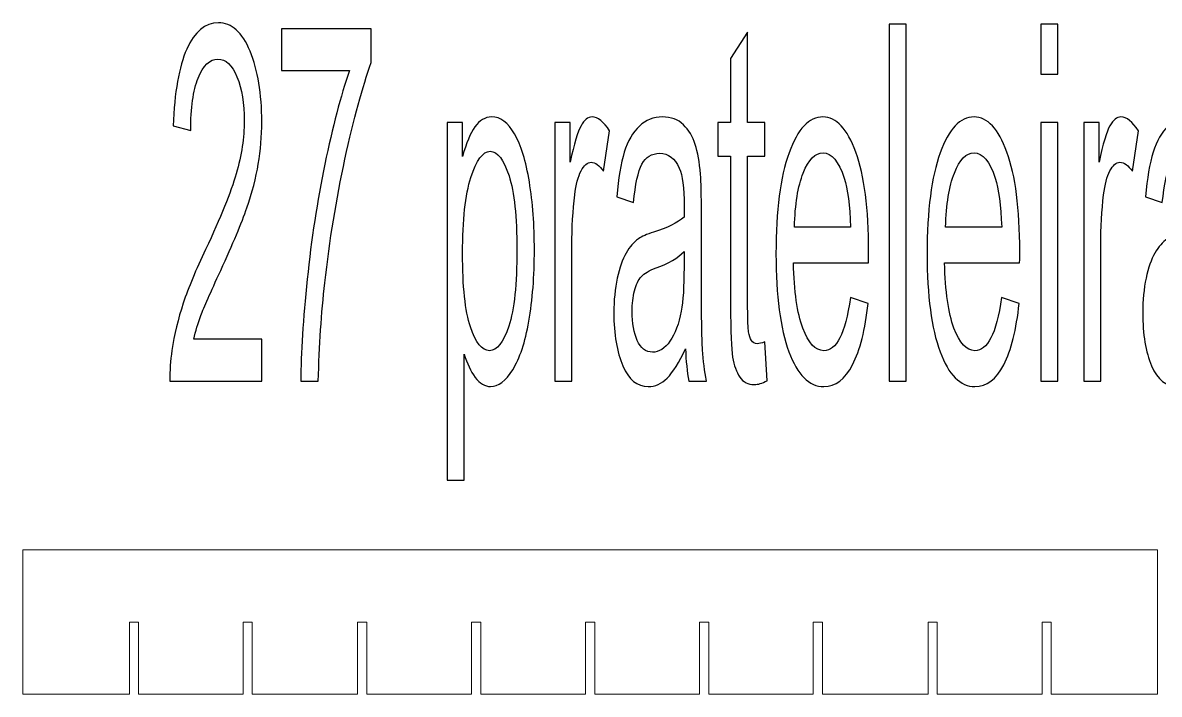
# Model space of a CAD drawing. Header units: millimetres. Extents: x -2444 to 3336, y -980 to 1690.
# Drawn here: x 2109 to 2502.9, y 1340.8 to 1573.4 of the extents above; entities that cross this region are included whole.
import ezdxf

# ---------------------------------------------------------------- set-up
doc = ezdxf.new("R2010")
doc.units = ezdxf.units.MM
doc.header["$MEASUREMENT"] = 0
doc.layers.add('Camada 1', color=7, linetype='Continuous')

msp = doc.modelspace()

# ---------------------------------------------------------------- linework, layer by layer
at = {"layer": 'Camada 1', "color": 250}
for points, knots in [([(2191.9439, 1463.8078), (2191.9439, 1463.8078), (2191.9439, 1449.3045), (2191.9439, 1449.3045), (2191.9439, 1449.3045), (2191.9439, 1449.3045), (2160.0449, 1449.3045), (2160.0449, 1449.3045), (2160.0449, 1449.3045), (2160, 1452.9591), (2160.2356, 1456.4698), (2160.7403, 1459.8655), (2160.7403, 1459.8655), (2161.5591, 1465.4193), (2162.8714, 1470.9156), (2164.6772, 1476.2968), (2164.6772, 1476.2968), (2166.483, 1481.678), (2169.0628, 1487.8937), (2172.4164, 1494.944), (2172.4164, 1494.944), (2177.632, 1505.9653), (2181.1763, 1514.6846), (2183.027, 1521.1305), (2183.027, 1521.1305), (2184.8889, 1527.5764), (2185.8199, 1533.6771), (2185.8199, 1539.4323), (2185.8199, 1539.4323), (2185.8199, 1545.4466), (2184.9787, 1550.5113), (2183.2962, 1554.6551), (2183.2962, 1554.6551), (2181.6137, 1558.7701), (2179.4154, 1560.842), (2176.7122, 1560.842), (2176.7122, 1560.842), (2173.8521, 1560.842), (2171.564, 1558.655), (2169.8479, 1554.281), (2169.8479, 1554.281), (2168.1318, 1549.9357), (2167.2681, 1543.8927), (2167.2457, 1536.1518), (2167.2457, 1536.1518), (2167.2457, 1536.1518), (2161.1889, 1537.7058), (2161.1889, 1537.7058), (2161.1889, 1537.7058), (2161.6039, 1549.3314), (2163.1742, 1558.1946), (2165.8885, 1564.2952), (2165.8885, 1564.2952), (2168.6141, 1570.3958), (2172.2594, 1573.4461), (2176.8468, 1573.4461), (2176.8468, 1573.4461), (2181.4679, 1573.4461), (2185.1357, 1570.1656), (2187.8276, 1563.5758), (2187.8276, 1563.5758), (2190.5307, 1556.986), (2191.8766, 1548.8135), (2191.8766, 1539.087), (2191.8766, 1539.087), (2191.8766, 1534.1375), (2191.4841, 1529.2743), (2190.6877, 1524.4974), (2190.6877, 1524.4974), (2189.9026, 1519.6917), (2188.5903, 1514.6558), (2186.762, 1509.361), (2186.762, 1509.361), (2184.9226, 1504.0949), (2181.883, 1496.8144), (2177.6432, 1487.606), (2177.6432, 1487.606), (2174.0876, 1479.9514), (2171.7995, 1474.7717), (2170.79, 1472.0379), (2170.79, 1472.0379), (2169.7806, 1469.3041), (2168.9506, 1466.5704), (2168.2888, 1463.8078), (2168.2888, 1463.8078), (2168.2888, 1463.8078), (2191.9439, 1463.8078), (2191.9439, 1463.8078)], [0, 0, 0, 0, 0.04347826, 0.04347826, 0.04347826, 0.04347826, 0.08695652, 0.08695652, 0.08695652, 0.08695652, 0.13043478, 0.13043478, 0.13043478, 0.13043478, 0.17391304, 0.17391304, 0.17391304, 0.17391304, 0.2173913, 0.2173913, 0.2173913, 0.2173913, 0.26086957, 0.26086957, 0.26086957, 0.26086957, 0.30434783, 0.30434783, 0.30434783, 0.30434783, 0.34782609, 0.34782609, 0.34782609, 0.34782609, 0.39130435, 0.39130435, 0.39130435, 0.39130435, 0.43478261, 0.43478261, 0.43478261, 0.43478261, 0.47826087, 0.47826087, 0.47826087, 0.47826087, 0.52173913, 0.52173913, 0.52173913, 0.52173913, 0.56521739, 0.56521739, 0.56521739, 0.56521739, 0.60869565, 0.60869565, 0.60869565, 0.60869565, 0.65217391, 0.65217391, 0.65217391, 0.65217391, 0.69565217, 0.69565217, 0.69565217, 0.69565217, 0.73913043, 0.73913043, 0.73913043, 0.73913043, 0.7826087, 0.7826087, 0.7826087, 0.7826087, 0.82608696, 0.82608696, 0.82608696, 0.82608696, 0.86956522, 0.86956522, 0.86956522, 0.86956522, 0.91304348, 0.91304348, 0.91304348, 0.91304348, 1, 1, 1, 1]), ([(2409.3487, 1449.3045), (2409.3487, 1449.3045), (2409.3487, 1572.9281), (2409.3487, 1572.9281), (2409.3487, 1572.9281), (2409.3487, 1572.9281), (2415.2708, 1572.9281), (2415.2708, 1572.9281), (2415.2708, 1572.9281), (2415.2708, 1572.9281), (2415.2708, 1449.3045), (2415.2708, 1449.3045), (2415.2708, 1449.3045), (2415.2708, 1449.3045), (2409.3487, 1449.3045), (2409.3487, 1449.3045)], [0, 0, 0, 0, 0.2, 0.2, 0.2, 0.2, 0.4, 0.4, 0.4, 0.4, 0.6, 0.6, 0.6, 0.6, 1, 1, 1, 1]), ([(2461.8632, 1555.6623), (2461.8632, 1555.6623), (2461.8632, 1572.9281), (2461.8632, 1572.9281), (2461.8632, 1572.9281), (2461.8632, 1572.9281), (2467.7853, 1572.9281), (2467.7853, 1572.9281), (2467.7853, 1572.9281), (2467.7853, 1572.9281), (2467.7853, 1555.6623), (2467.7853, 1555.6623), (2467.7853, 1555.6623), (2467.7853, 1555.6623), (2461.8632, 1555.6623), (2461.8632, 1555.6623)], [0, 0, 0, 0, 0.2, 0.2, 0.2, 0.2, 0.4, 0.4, 0.4, 0.4, 0.6, 0.6, 0.6, 0.6, 1, 1, 1, 1]), ([(2198.6849, 1556.8709), (2198.6849, 1556.8709), (2198.6849, 1571.3742), (2198.6849, 1571.3742), (2198.6849, 1571.3742), (2198.6849, 1571.3742), (2229.8437, 1571.3742), (2229.8437, 1571.3742), (2229.8437, 1571.3742), (2229.8437, 1571.3742), (2229.8437, 1559.6334), (2229.8437, 1559.6334), (2229.8437, 1559.6334), (2226.7816, 1551.2595), (2223.7308, 1540.123), (2220.7249, 1526.224), (2220.7249, 1526.224), (2217.7077, 1512.3249), (2215.3859, 1498.023), (2213.7371, 1483.3183), (2213.7371, 1483.3183), (2212.5594, 1472.9875), (2211.7967, 1461.6208), (2211.4714, 1449.3045), (2211.4714, 1449.3045), (2211.4714, 1449.3045), (2205.4146, 1449.3045), (2205.4146, 1449.3045), (2205.4146, 1449.3045), (2205.482, 1459.0309), (2206.2222, 1470.8005), (2207.6467, 1484.5844), (2207.6467, 1484.5844), (2209.0712, 1498.3971), (2211.1013, 1511.6918), (2213.7596, 1524.4974), (2213.7596, 1524.4974), (2216.4178, 1537.3029), (2219.2443, 1548.0941), (2222.239, 1556.8709), (2222.239, 1556.8709), (2222.239, 1556.8709), (2198.6849, 1556.8709), (2198.6849, 1556.8709)], [0, 0, 0, 0, 0.08333333, 0.08333333, 0.08333333, 0.08333333, 0.16666667, 0.16666667, 0.16666667, 0.16666667, 0.25, 0.25, 0.25, 0.25, 0.33333333, 0.33333333, 0.33333333, 0.33333333, 0.41666667, 0.41666667, 0.41666667, 0.41666667, 0.5, 0.5, 0.5, 0.5, 0.58333333, 0.58333333, 0.58333333, 0.58333333, 0.66666667, 0.66666667, 0.66666667, 0.66666667, 0.75, 0.75, 0.75, 0.75, 0.83333333, 0.83333333, 0.83333333, 0.83333333, 1, 1, 1, 1]), ([(2366.2109, 1462.8582), (2366.2109, 1462.8582), (2367.0185, 1449.4484), (2367.0185, 1449.4484), (2367.0185, 1449.4484), (2365.3585, 1448.5563), (2363.8667, 1448.0959), (2362.5656, 1448.0959), (2362.5656, 1448.0959), (2360.4233, 1448.0959), (2358.7633, 1448.9592), (2357.5744, 1450.7145), (2357.5744, 1450.7145), (2356.3967, 1452.4699), (2355.5667, 1454.7432), (2355.0844, 1457.5921), (2355.0844, 1457.5921), (2354.6021, 1460.441), (2354.3666, 1466.4265), (2354.3666, 1475.5486), (2354.3666, 1475.5486), (2354.3666, 1475.5486), (2354.3666, 1527.1736), (2354.3666, 1527.1736), (2354.3666, 1527.1736), (2354.3666, 1527.1736), (2349.9922, 1527.1736), (2349.9922, 1527.1736), (2349.9922, 1527.1736), (2349.9922, 1527.1736), (2349.9922, 1538.9144), (2349.9922, 1538.9144), (2349.9922, 1538.9144), (2349.9922, 1538.9144), (2354.3666, 1538.9144), (2354.3666, 1538.9144), (2354.3666, 1538.9144), (2354.3666, 1538.9144), (2354.3666, 1561.0722), (2354.3666, 1561.0722), (2354.3666, 1561.0722), (2354.3666, 1561.0722), (2360.2887, 1570.1944), (2360.2887, 1570.1944), (2360.2887, 1570.1944), (2360.2887, 1570.1944), (2360.2887, 1538.9144), (2360.2887, 1538.9144), (2360.2887, 1538.9144), (2360.2887, 1538.9144), (2366.2109, 1538.9144), (2366.2109, 1538.9144), (2366.2109, 1538.9144), (2366.2109, 1538.9144), (2366.2109, 1527.1736), (2366.2109, 1527.1736), (2366.2109, 1527.1736), (2366.2109, 1527.1736), (2360.2887, 1527.1736), (2360.2887, 1527.1736), (2360.2887, 1527.1736), (2360.2887, 1527.1736), (2360.2887, 1474.6853), (2360.2887, 1474.6853), (2360.2887, 1474.6853), (2360.2887, 1470.3401), (2360.3897, 1467.5488), (2360.6028, 1466.3114), (2360.6028, 1466.3114), (2360.8047, 1465.074), (2361.1412, 1464.0956), (2361.6122, 1463.3474), (2361.6122, 1463.3474), (2362.0834, 1462.628), (2362.7563, 1462.2539), (2363.6312, 1462.2539), (2363.6312, 1462.2539), (2364.2817, 1462.2539), (2365.1454, 1462.4553), (2366.2109, 1462.8582)], [0, 0, 0, 0, 0.04761905, 0.04761905, 0.04761905, 0.04761905, 0.0952381, 0.0952381, 0.0952381, 0.0952381, 0.14285714, 0.14285714, 0.14285714, 0.14285714, 0.19047619, 0.19047619, 0.19047619, 0.19047619, 0.23809524, 0.23809524, 0.23809524, 0.23809524, 0.28571429, 0.28571429, 0.28571429, 0.28571429, 0.33333333, 0.33333333, 0.33333333, 0.33333333, 0.38095238, 0.38095238, 0.38095238, 0.38095238, 0.42857143, 0.42857143, 0.42857143, 0.42857143, 0.47619048, 0.47619048, 0.47619048, 0.47619048, 0.52380952, 0.52380952, 0.52380952, 0.52380952, 0.57142857, 0.57142857, 0.57142857, 0.57142857, 0.61904762, 0.61904762, 0.61904762, 0.61904762, 0.66666667, 0.66666667, 0.66666667, 0.66666667, 0.71428571, 0.71428571, 0.71428571, 0.71428571, 0.76190476, 0.76190476, 0.76190476, 0.76190476, 0.80952381, 0.80952381, 0.80952381, 0.80952381, 0.85714286, 0.85714286, 0.85714286, 0.85714286, 0.9047619, 0.9047619, 0.9047619, 0.9047619, 1, 1, 1, 1]), ([(2256.0897, 1414.9454), (2256.0897, 1414.9454), (2256.0897, 1538.9144), (2256.0897, 1538.9144), (2256.0897, 1538.9144), (2256.0897, 1538.9144), (2261.4735, 1538.9144), (2261.4735, 1538.9144), (2261.4735, 1538.9144), (2261.4735, 1538.9144), (2261.4735, 1527.1448), (2261.4735, 1527.1448), (2261.4735, 1527.1448), (2262.7409, 1531.6915), (2264.1766, 1535.1159), (2265.7805, 1537.3892), (2265.7805, 1537.3892), (2267.3733, 1539.6626), (2269.3137, 1540.8136), (2271.5906, 1540.8136), (2271.5906, 1540.8136), (2274.5741, 1540.8136), (2277.1987, 1538.8568), (2279.4756, 1534.9144), (2279.4756, 1534.9144), (2281.7525, 1531.0008), (2283.4686, 1525.447), (2284.6351, 1518.3104), (2284.6351, 1518.3104), (2285.7904, 1511.1451), (2286.3736, 1503.3179), (2286.3736, 1494.7713), (2286.3736, 1494.7713), (2286.3736, 1485.6492), (2285.7343, 1477.4191), (2284.4556, 1470.0811), (2284.4556, 1470.0811), (2283.177, 1462.7719), (2281.3151, 1457.1605), (2278.8699, 1453.2469), (2278.8699, 1453.2469), (2276.436, 1449.3621), (2273.8675, 1447.4053), (2271.1756, 1447.4053), (2271.1756, 1447.4053), (2269.2015, 1447.4053), (2267.4294, 1448.47), (2265.8703, 1450.5994), (2265.8703, 1450.5994), (2264.3, 1452.7289), (2263.0213, 1455.4051), (2262.0119, 1458.6568), (2262.0119, 1458.6568), (2262.0119, 1458.6568), (2262.0119, 1414.9454), (2262.0119, 1414.9454), (2262.0119, 1414.9454), (2262.0119, 1414.9454), (2256.0897, 1414.9454), (2256.0897, 1414.9454)], [0, 0, 0, 0, 0.0625, 0.0625, 0.0625, 0.0625, 0.125, 0.125, 0.125, 0.125, 0.1875, 0.1875, 0.1875, 0.1875, 0.25, 0.25, 0.25, 0.25, 0.3125, 0.3125, 0.3125, 0.3125, 0.375, 0.375, 0.375, 0.375, 0.4375, 0.4375, 0.4375, 0.4375, 0.5, 0.5, 0.5, 0.5, 0.5625, 0.5625, 0.5625, 0.5625, 0.625, 0.625, 0.625, 0.625, 0.6875, 0.6875, 0.6875, 0.6875, 0.75, 0.75, 0.75, 0.75, 0.8125, 0.8125, 0.8125, 0.8125, 0.875, 0.875, 0.875, 0.875, 1, 1, 1, 1]), ([(2293.4511, 1449.3045), (2293.4511, 1449.3045), (2293.4511, 1538.9144), (2293.4511, 1538.9144), (2293.4511, 1538.9144), (2293.4511, 1538.9144), (2298.7676, 1538.9144), (2298.7676, 1538.9144), (2298.7676, 1538.9144), (2298.7676, 1538.9144), (2298.7676, 1525.188), (2298.7676, 1525.188), (2298.7676, 1525.188), (2300.1247, 1531.5476), (2301.381, 1535.749), (2302.5362, 1537.7633), (2302.5362, 1537.7633), (2303.6915, 1539.8064), (2304.959, 1540.8136), (2306.3386, 1540.8136), (2306.3386, 1540.8136), (2308.3351, 1540.8136), (2310.3652, 1539.2021), (2312.429, 1536.0079), (2312.429, 1536.0079), (2312.429, 1536.0079), (2310.3203, 1521.9938), (2310.3203, 1521.9938), (2310.3203, 1521.9938), (2308.8846, 1524.0657), (2307.4489, 1525.1017), (2306.0133, 1525.1017), (2306.0133, 1525.1017), (2304.7234, 1525.1017), (2303.5681, 1524.0945), (2302.5474, 1522.1089), (2302.5474, 1522.1089), (2301.5268, 1520.1233), (2300.7977, 1517.3608), (2300.3603, 1513.8213), (2300.3603, 1513.8213), (2299.6985, 1508.4401), (2299.3733, 1502.5409), (2299.3733, 1496.1238), (2299.3733, 1496.1238), (2299.3733, 1496.1238), (2299.3733, 1449.3045), (2299.3733, 1449.3045), (2299.3733, 1449.3045), (2299.3733, 1449.3045), (2293.4511, 1449.3045), (2293.4511, 1449.3045)], [0, 0, 0, 0, 0.07142857, 0.07142857, 0.07142857, 0.07142857, 0.14285714, 0.14285714, 0.14285714, 0.14285714, 0.21428571, 0.21428571, 0.21428571, 0.21428571, 0.28571429, 0.28571429, 0.28571429, 0.28571429, 0.35714286, 0.35714286, 0.35714286, 0.35714286, 0.42857143, 0.42857143, 0.42857143, 0.42857143, 0.5, 0.5, 0.5, 0.5, 0.57142857, 0.57142857, 0.57142857, 0.57142857, 0.64285714, 0.64285714, 0.64285714, 0.64285714, 0.71428571, 0.71428571, 0.71428571, 0.71428571, 0.78571429, 0.78571429, 0.78571429, 0.78571429, 0.85714286, 0.85714286, 0.85714286, 0.85714286, 1, 1, 1, 1]), ([(2338.7423, 1460.5273), (2336.5439, 1455.7216), (2334.424, 1452.3548), (2332.3939, 1450.3692), (2332.3939, 1450.3692), (2330.3638, 1448.3837), (2328.1878, 1447.4053), (2325.8548, 1447.4053), (2325.8548, 1447.4053), (2322.0189, 1447.4053), (2319.069, 1449.7937), (2317.0052, 1454.5994), (2317.0052, 1454.5994), (2314.9414, 1459.3763), (2313.9095, 1465.5056), (2313.9095, 1472.9587), (2313.9095, 1472.9587), (2313.9095, 1477.3328), (2314.3021, 1481.3327), (2315.076, 1484.9585), (2315.076, 1484.9585), (2315.8611, 1488.5844), (2316.8818, 1491.462), (2318.138, 1493.649), (2318.138, 1493.649), (2319.4055, 1495.836), (2320.8187, 1497.5051), (2322.4002, 1498.6273), (2322.4002, 1498.6273), (2323.5667, 1499.4043), (2325.3276, 1500.1525), (2327.6719, 1500.9007), (2327.6719, 1500.9007), (2332.45, 1502.3395), (2335.9831, 1504.0949), (2338.2376, 1506.1092), (2338.2376, 1506.1092), (2338.26, 1508.1811), (2338.2712, 1509.5048), (2338.2712, 1510.0516), (2338.2712, 1510.0516), (2338.2712, 1516.2097), (2337.7104, 1520.555), (2336.5888, 1523.0873), (2336.5888, 1523.0873), (2335.0746, 1526.5117), (2332.8201, 1528.2095), (2329.8366, 1528.2095), (2329.8366, 1528.2095), (2327.0437, 1528.2095), (2324.98, 1526.9434), (2323.6564, 1524.4398), (2323.6564, 1524.4398), (2322.3217, 1521.9363), (2321.3459, 1517.5047), (2320.7065, 1511.1163), (2320.7065, 1511.1163), (2320.7065, 1511.1163), (2314.919, 1513.1882), (2314.919, 1513.1882), (2314.919, 1513.1882), (2315.4461, 1519.5478), (2316.3098, 1524.6988), (2317.5211, 1528.6124), (2317.5211, 1528.6124), (2318.7325, 1532.526), (2320.4822, 1535.5187), (2322.7703, 1537.6482), (2322.7703, 1537.6482), (2325.0472, 1539.7489), (2327.7055, 1540.8136), (2330.7115, 1540.8136), (2330.7115, 1540.8136), (2333.695, 1540.8136), (2336.1289, 1539.9215), (2338.002, 1538.1086), (2338.002, 1538.1086), (2339.8639, 1536.2957), (2341.2435, 1534.0511), (2342.1184, 1531.3174), (2342.1184, 1531.3174), (2342.9933, 1528.5836), (2343.6102, 1525.1304), (2343.9691, 1520.9579), (2343.9691, 1520.9579), (2344.1598, 1518.368), (2344.2607, 1513.7062), (2344.2607, 1507.0013), (2344.2607, 1507.0013), (2344.2607, 1507.0013), (2344.2607, 1486.8578), (2344.2607, 1486.8578), (2344.2607, 1486.8578), (2344.2607, 1472.7861), (2344.3841, 1463.8942), (2344.6308, 1460.1244), (2344.6308, 1460.1244), (2344.8664, 1456.3547), (2345.3599, 1452.7577), (2346.0778, 1449.3045), (2346.0778, 1449.3045), (2346.0778, 1449.3045), (2339.8864, 1449.3045), (2339.8864, 1449.3045), (2339.8864, 1449.3045), (2339.2919, 1452.4987), (2338.9105, 1456.2396), (2338.7423, 1460.5273)], [0, 0, 0, 0, 0.03571429, 0.03571429, 0.03571429, 0.03571429, 0.07142857, 0.07142857, 0.07142857, 0.07142857, 0.10714286, 0.10714286, 0.10714286, 0.10714286, 0.14285714, 0.14285714, 0.14285714, 0.14285714, 0.17857143, 0.17857143, 0.17857143, 0.17857143, 0.21428571, 0.21428571, 0.21428571, 0.21428571, 0.25, 0.25, 0.25, 0.25, 0.28571429, 0.28571429, 0.28571429, 0.28571429, 0.32142857, 0.32142857, 0.32142857, 0.32142857, 0.35714286, 0.35714286, 0.35714286, 0.35714286, 0.39285714, 0.39285714, 0.39285714, 0.39285714, 0.42857143, 0.42857143, 0.42857143, 0.42857143, 0.46428571, 0.46428571, 0.46428571, 0.46428571, 0.5, 0.5, 0.5, 0.5, 0.53571429, 0.53571429, 0.53571429, 0.53571429, 0.57142857, 0.57142857, 0.57142857, 0.57142857, 0.60714286, 0.60714286, 0.60714286, 0.60714286, 0.64285714, 0.64285714, 0.64285714, 0.64285714, 0.67857143, 0.67857143, 0.67857143, 0.67857143, 0.71428571, 0.71428571, 0.71428571, 0.71428571, 0.75, 0.75, 0.75, 0.75, 0.78571429, 0.78571429, 0.78571429, 0.78571429, 0.82142857, 0.82142857, 0.82142857, 0.82142857, 0.85714286, 0.85714286, 0.85714286, 0.85714286, 0.89285714, 0.89285714, 0.89285714, 0.89285714, 0.92857143, 0.92857143, 0.92857143, 0.92857143, 1, 1, 1, 1]), ([(2395.8779, 1478.3112), (2395.8779, 1478.3112), (2402.002, 1476.2393), (2402.002, 1476.2393), (2402.002, 1476.2393), (2401.0486, 1467.1171), (2399.2652, 1460.0093), (2396.6631, 1454.9735), (2396.6631, 1454.9735), (2394.0609, 1449.9376), (2390.7409, 1447.4053), (2386.6918, 1447.4053), (2386.6918, 1447.4053), (2381.5996, 1447.4053), (2377.5618, 1451.434), (2374.5783, 1459.4914), (2374.5783, 1459.4914), (2371.5947, 1467.52), (2370.103, 1478.8291), (2370.103, 1493.3612), (2370.103, 1493.3612), (2370.103, 1508.3826), (2371.6059, 1520.0658), (2374.6231, 1528.3534), (2374.6231, 1528.3534), (2377.6403, 1536.6698), (2381.5547, 1540.8136), (2386.3665, 1540.8136), (2386.3665, 1540.8136), (2391.0213, 1540.8136), (2394.8236, 1536.7561), (2397.7735, 1528.6124), (2397.7735, 1528.6124), (2400.7234, 1520.4687), (2402.2039, 1509.0156), (2402.2039, 1494.2533), (2402.2039, 1494.2533), (2402.2039, 1493.3612), (2402.1927, 1492.0088), (2402.1702, 1490.2246), (2402.1702, 1490.2246), (2402.1702, 1490.2246), (2376.1598, 1490.2246), (2376.1598, 1490.2246), (2376.1598, 1490.2246), (2376.3841, 1480.4118), (2377.4608, 1472.8724), (2379.4124, 1467.6639), (2379.4124, 1467.6639), (2381.3529, 1462.4553), (2383.7868, 1459.8367), (2386.6918, 1459.8367), (2386.6918, 1459.8367), (2388.8565, 1459.8367), (2390.7072, 1461.3043), (2392.2326, 1464.2395), (2392.2326, 1464.2395), (2393.7693, 1467.1747), (2394.9806, 1471.8652), (2395.8779, 1478.3112)], [0, 0, 0, 0, 0.0625, 0.0625, 0.0625, 0.0625, 0.125, 0.125, 0.125, 0.125, 0.1875, 0.1875, 0.1875, 0.1875, 0.25, 0.25, 0.25, 0.25, 0.3125, 0.3125, 0.3125, 0.3125, 0.375, 0.375, 0.375, 0.375, 0.4375, 0.4375, 0.4375, 0.4375, 0.5, 0.5, 0.5, 0.5, 0.5625, 0.5625, 0.5625, 0.5625, 0.625, 0.625, 0.625, 0.625, 0.6875, 0.6875, 0.6875, 0.6875, 0.75, 0.75, 0.75, 0.75, 0.8125, 0.8125, 0.8125, 0.8125, 0.875, 0.875, 0.875, 0.875, 1, 1, 1, 1]), ([(2448.2579, 1478.3112), (2448.2579, 1478.3112), (2454.3819, 1476.2393), (2454.3819, 1476.2393), (2454.3819, 1476.2393), (2453.4286, 1467.1171), (2451.6451, 1460.0093), (2449.043, 1454.9735), (2449.043, 1454.9735), (2446.4408, 1449.9376), (2443.1208, 1447.4053), (2439.0717, 1447.4053), (2439.0717, 1447.4053), (2433.9795, 1447.4053), (2429.9417, 1451.434), (2426.9582, 1459.4914), (2426.9582, 1459.4914), (2423.9746, 1467.52), (2422.4829, 1478.8291), (2422.4829, 1493.3612), (2422.4829, 1493.3612), (2422.4829, 1508.3826), (2423.9859, 1520.0658), (2427.003, 1528.3534), (2427.003, 1528.3534), (2430.0202, 1536.6698), (2433.9347, 1540.8136), (2438.7465, 1540.8136), (2438.7465, 1540.8136), (2443.4012, 1540.8136), (2447.2035, 1536.7561), (2450.1534, 1528.6124), (2450.1534, 1528.6124), (2453.1033, 1520.4687), (2454.5838, 1509.0156), (2454.5838, 1494.2533), (2454.5838, 1494.2533), (2454.5838, 1493.3612), (2454.5726, 1492.0088), (2454.5502, 1490.2246), (2454.5502, 1490.2246), (2454.5502, 1490.2246), (2428.5397, 1490.2246), (2428.5397, 1490.2246), (2428.5397, 1490.2246), (2428.764, 1480.4118), (2429.8407, 1472.8724), (2431.7924, 1467.6639), (2431.7924, 1467.6639), (2433.7328, 1462.4553), (2436.1667, 1459.8367), (2439.0717, 1459.8367), (2439.0717, 1459.8367), (2441.2365, 1459.8367), (2443.0872, 1461.3043), (2444.6126, 1464.2395), (2444.6126, 1464.2395), (2446.1492, 1467.1747), (2447.3605, 1471.8652), (2448.2579, 1478.3112)], [0, 0, 0, 0, 0.0625, 0.0625, 0.0625, 0.0625, 0.125, 0.125, 0.125, 0.125, 0.1875, 0.1875, 0.1875, 0.1875, 0.25, 0.25, 0.25, 0.25, 0.3125, 0.3125, 0.3125, 0.3125, 0.375, 0.375, 0.375, 0.375, 0.4375, 0.4375, 0.4375, 0.4375, 0.5, 0.5, 0.5, 0.5, 0.5625, 0.5625, 0.5625, 0.5625, 0.625, 0.625, 0.625, 0.625, 0.6875, 0.6875, 0.6875, 0.6875, 0.75, 0.75, 0.75, 0.75, 0.8125, 0.8125, 0.8125, 0.8125, 0.875, 0.875, 0.875, 0.875, 1, 1, 1, 1]), ([(2476.7471, 1449.3045), (2476.7471, 1449.3045), (2476.7471, 1538.9144), (2476.7471, 1538.9144), (2476.7471, 1538.9144), (2476.7471, 1538.9144), (2482.0637, 1538.9144), (2482.0637, 1538.9144), (2482.0637, 1538.9144), (2482.0637, 1538.9144), (2482.0637, 1525.188), (2482.0637, 1525.188), (2482.0637, 1525.188), (2483.4208, 1531.5476), (2484.6771, 1535.749), (2485.8323, 1537.7633), (2485.8323, 1537.7633), (2486.9876, 1539.8064), (2488.2551, 1540.8136), (2489.6347, 1540.8136), (2489.6347, 1540.8136), (2491.6311, 1540.8136), (2493.6613, 1539.2021), (2495.7251, 1536.0079), (2495.7251, 1536.0079), (2495.7251, 1536.0079), (2493.6164, 1521.9938), (2493.6164, 1521.9938), (2493.6164, 1521.9938), (2492.1807, 1524.0657), (2490.745, 1525.1017), (2489.3093, 1525.1017), (2489.3093, 1525.1017), (2488.0195, 1525.1017), (2486.8642, 1524.0945), (2485.8435, 1522.1089), (2485.8435, 1522.1089), (2484.8229, 1520.1233), (2484.0938, 1517.3608), (2483.6564, 1513.8213), (2483.6564, 1513.8213), (2482.9946, 1508.4401), (2482.6693, 1502.5409), (2482.6693, 1496.1238), (2482.6693, 1496.1238), (2482.6693, 1496.1238), (2482.6693, 1449.3045), (2482.6693, 1449.3045), (2482.6693, 1449.3045), (2482.6693, 1449.3045), (2476.7471, 1449.3045), (2476.7471, 1449.3045)], [0, 0, 0, 0, 0.07142857, 0.07142857, 0.07142857, 0.07142857, 0.14285714, 0.14285714, 0.14285714, 0.14285714, 0.21428571, 0.21428571, 0.21428571, 0.21428571, 0.28571429, 0.28571429, 0.28571429, 0.28571429, 0.35714286, 0.35714286, 0.35714286, 0.35714286, 0.42857143, 0.42857143, 0.42857143, 0.42857143, 0.5, 0.5, 0.5, 0.5, 0.57142857, 0.57142857, 0.57142857, 0.57142857, 0.64285714, 0.64285714, 0.64285714, 0.64285714, 0.71428571, 0.71428571, 0.71428571, 0.71428571, 0.78571429, 0.78571429, 0.78571429, 0.78571429, 0.85714286, 0.85714286, 0.85714286, 0.85714286, 1, 1, 1, 1]), ([(2522.0384, 1460.5273), (2519.84, 1455.7216), (2517.7201, 1452.3548), (2515.69, 1450.3692), (2515.69, 1450.3692), (2513.6599, 1448.3837), (2511.4839, 1447.4053), (2509.1509, 1447.4053), (2509.1509, 1447.4053), (2505.315, 1447.4053), (2502.3651, 1449.7937), (2500.3013, 1454.5994), (2500.3013, 1454.5994), (2498.2375, 1459.3763), (2497.2056, 1465.5056), (2497.2056, 1472.9587), (2497.2056, 1472.9587), (2497.2056, 1477.3328), (2497.5982, 1481.3327), (2498.3721, 1484.9585), (2498.3721, 1484.9585), (2499.1572, 1488.5844), (2500.1779, 1491.462), (2501.4341, 1493.649), (2501.4341, 1493.649), (2502.7016, 1495.836), (2504.1148, 1497.5051), (2505.6963, 1498.6273), (2505.6963, 1498.6273), (2506.8628, 1499.4043), (2508.6237, 1500.1525), (2510.9679, 1500.9007), (2510.9679, 1500.9007), (2515.7461, 1502.3395), (2519.2792, 1504.0949), (2521.5336, 1506.1092), (2521.5336, 1506.1092), (2521.5561, 1508.1811), (2521.5673, 1509.5048), (2521.5673, 1510.0516), (2521.5673, 1510.0516), (2521.5673, 1516.2097), (2521.0065, 1520.555), (2519.8849, 1523.0873), (2519.8849, 1523.0873), (2518.3707, 1526.5117), (2516.1162, 1528.2095), (2513.1327, 1528.2095), (2513.1327, 1528.2095), (2510.3398, 1528.2095), (2508.2761, 1526.9434), (2506.9525, 1524.4398), (2506.9525, 1524.4398), (2505.6178, 1521.9363), (2504.642, 1517.5047), (2504.0026, 1511.1163), (2504.0026, 1511.1163), (2504.0026, 1511.1163), (2498.2151, 1513.1882), (2498.2151, 1513.1882), (2498.2151, 1513.1882), (2498.7422, 1519.5478), (2499.6059, 1524.6988), (2500.8172, 1528.6124), (2500.8172, 1528.6124), (2502.0286, 1532.526), (2503.7783, 1535.5187), (2506.0664, 1537.6482), (2506.0664, 1537.6482), (2508.3433, 1539.7489), (2511.0016, 1540.8136), (2514.0075, 1540.8136), (2514.0075, 1540.8136), (2516.9911, 1540.8136), (2519.425, 1539.9215), (2521.2981, 1538.1086), (2521.2981, 1538.1086), (2523.16, 1536.2957), (2524.5396, 1534.0511), (2525.4145, 1531.3174), (2525.4145, 1531.3174), (2526.2894, 1528.5836), (2526.9063, 1525.1304), (2527.2652, 1520.9579), (2527.2652, 1520.9579), (2527.4558, 1518.368), (2527.5568, 1513.7062), (2527.5568, 1507.0013), (2527.5568, 1507.0013), (2527.5568, 1507.0013), (2527.5568, 1486.8578), (2527.5568, 1486.8578), (2527.5568, 1486.8578), (2527.5568, 1472.7861), (2527.6802, 1463.8942), (2527.9269, 1460.1244), (2527.9269, 1460.1244), (2528.1625, 1456.3547), (2528.656, 1452.7577), (2529.3738, 1449.3045), (2529.3738, 1449.3045), (2529.3738, 1449.3045), (2523.1825, 1449.3045), (2523.1825, 1449.3045), (2523.1825, 1449.3045), (2522.588, 1452.4987), (2522.2066, 1456.2396), (2522.0384, 1460.5273)], [0, 0, 0, 0, 0.03571429, 0.03571429, 0.03571429, 0.03571429, 0.07142857, 0.07142857, 0.07142857, 0.07142857, 0.10714286, 0.10714286, 0.10714286, 0.10714286, 0.14285714, 0.14285714, 0.14285714, 0.14285714, 0.17857143, 0.17857143, 0.17857143, 0.17857143, 0.21428571, 0.21428571, 0.21428571, 0.21428571, 0.25, 0.25, 0.25, 0.25, 0.28571429, 0.28571429, 0.28571429, 0.28571429, 0.32142857, 0.32142857, 0.32142857, 0.32142857, 0.35714286, 0.35714286, 0.35714286, 0.35714286, 0.39285714, 0.39285714, 0.39285714, 0.39285714, 0.42857143, 0.42857143, 0.42857143, 0.42857143, 0.46428571, 0.46428571, 0.46428571, 0.46428571, 0.5, 0.5, 0.5, 0.5, 0.53571429, 0.53571429, 0.53571429, 0.53571429, 0.57142857, 0.57142857, 0.57142857, 0.57142857, 0.60714286, 0.60714286, 0.60714286, 0.60714286, 0.64285714, 0.64285714, 0.64285714, 0.64285714, 0.67857143, 0.67857143, 0.67857143, 0.67857143, 0.71428571, 0.71428571, 0.71428571, 0.71428571, 0.75, 0.75, 0.75, 0.75, 0.78571429, 0.78571429, 0.78571429, 0.78571429, 0.82142857, 0.82142857, 0.82142857, 0.82142857, 0.85714286, 0.85714286, 0.85714286, 0.85714286, 0.89285714, 0.89285714, 0.89285714, 0.89285714, 0.92857143, 0.92857143, 0.92857143, 0.92857143, 1, 1, 1, 1]), ([(2461.8632, 1449.3045), (2461.8632, 1449.3045), (2461.8632, 1538.9144), (2461.8632, 1538.9144), (2461.8632, 1538.9144), (2461.8632, 1538.9144), (2467.7853, 1538.9144), (2467.7853, 1538.9144), (2467.7853, 1538.9144), (2467.7853, 1538.9144), (2467.7853, 1449.3045), (2467.7853, 1449.3045), (2467.7853, 1449.3045), (2467.7853, 1449.3045), (2461.8632, 1449.3045), (2461.8632, 1449.3045)], [0, 0, 0, 0, 0.2, 0.2, 0.2, 0.2, 0.4, 0.4, 0.4, 0.4, 0.6, 0.6, 0.6, 0.6, 1, 1, 1, 1]), ([(2261.4735, 1493.5627), (2261.4735, 1482.0809), (2262.382, 1473.5918), (2264.1879, 1468.0955), (2264.1879, 1468.0955), (2266.0049, 1462.5992), (2268.2033, 1459.8367), (2270.783, 1459.8367), (2270.783, 1459.8367), (2273.4076, 1459.8367), (2275.6509, 1462.6855), (2277.5128, 1468.3833), (2277.5128, 1468.3833), (2279.3859, 1474.081), (2280.3168, 1482.8866), (2280.3168, 1494.8288), (2280.3168, 1494.8288), (2280.3168, 1506.2243), (2279.4083, 1514.7421), (2277.5801, 1520.4111), (2277.5801, 1520.4111), (2275.7518, 1526.0801), (2273.5759, 1528.9002), (2271.041, 1528.9002), (2271.041, 1528.9002), (2268.5286, 1528.9002), (2266.3077, 1525.8786), (2264.3785, 1519.8644), (2264.3785, 1519.8644), (2262.4381, 1513.8213), (2261.4735, 1505.0733), (2261.4735, 1493.5627)], [0, 0, 0, 0, 0.11111111, 0.11111111, 0.11111111, 0.11111111, 0.22222222, 0.22222222, 0.22222222, 0.22222222, 0.33333333, 0.33333333, 0.33333333, 0.33333333, 0.44444444, 0.44444444, 0.44444444, 0.44444444, 0.55555556, 0.55555556, 0.55555556, 0.55555556, 0.66666667, 0.66666667, 0.66666667, 0.66666667, 0.77777778, 0.77777778, 0.77777778, 0.77777778, 1, 1, 1, 1]), ([(2376.4962, 1502.656), (2376.4962, 1502.656), (2395.9452, 1502.656), (2395.9452, 1502.656), (2395.9452, 1502.656), (2395.6873, 1510.1955), (2394.9357, 1515.8357), (2393.7132, 1519.6054), (2393.7132, 1519.6054), (2391.8401, 1525.447), (2389.3949, 1528.3822), (2386.4002, 1528.3822), (2386.4002, 1528.3822), (2383.6859, 1528.3822), (2381.4089, 1526.0513), (2379.5583, 1521.3895), (2379.5583, 1521.3895), (2377.7188, 1516.7277), (2376.6981, 1510.4832), (2376.4962, 1502.656)], [0, 0, 0, 0, 0.16666667, 0.16666667, 0.16666667, 0.16666667, 0.33333333, 0.33333333, 0.33333333, 0.33333333, 0.5, 0.5, 0.5, 0.5, 0.66666667, 0.66666667, 0.66666667, 0.66666667, 1, 1, 1, 1]), ([(2428.8761, 1502.656), (2428.8761, 1502.656), (2448.3251, 1502.656), (2448.3251, 1502.656), (2448.3251, 1502.656), (2448.0672, 1510.1955), (2447.3157, 1515.8357), (2446.0931, 1519.6054), (2446.0931, 1519.6054), (2444.22, 1525.447), (2441.7749, 1528.3822), (2438.7801, 1528.3822), (2438.7801, 1528.3822), (2436.0658, 1528.3822), (2433.7889, 1526.0513), (2431.9382, 1521.3895), (2431.9382, 1521.3895), (2430.0987, 1516.7277), (2429.078, 1510.4832), (2428.8761, 1502.656)], [0, 0, 0, 0, 0.16666667, 0.16666667, 0.16666667, 0.16666667, 0.33333333, 0.33333333, 0.33333333, 0.33333333, 0.5, 0.5, 0.5, 0.5, 0.66666667, 0.66666667, 0.66666667, 0.66666667, 1, 1, 1, 1]), ([(2338.2712, 1494.1958), (2336.1177, 1491.9512), (2332.8874, 1490.052), (2328.5804, 1488.498), (2328.5804, 1488.498), (2326.1352, 1487.606), (2324.4079, 1486.5988), (2323.3985, 1485.4765), (2323.3985, 1485.4765), (2322.389, 1484.3542), (2321.6151, 1482.714), (2321.0655, 1480.5845), (2321.0655, 1480.5845), (2320.5159, 1478.4263), (2320.2355, 1476.0378), (2320.2355, 1473.3904), (2320.2355, 1473.3904), (2320.2355, 1469.3905), (2320.8299, 1466.0236), (2322.0301, 1463.3474), (2322.0301, 1463.3474), (2323.2302, 1460.6712), (2324.98, 1459.3187), (2327.2793, 1459.3187), (2327.2793, 1459.3187), (2329.5562, 1459.3187), (2331.5863, 1460.5849), (2333.3697, 1463.146), (2333.3697, 1463.146), (2335.1419, 1465.6783), (2336.4542, 1469.1603), (2337.2842, 1473.563), (2337.2842, 1473.563), (2337.9235, 1476.9874), (2338.2376, 1482.0233), (2338.2376, 1488.6707), (2338.2376, 1488.6707), (2338.2376, 1488.6707), (2338.2712, 1494.1958), (2338.2712, 1494.1958)], [0, 0, 0, 0, 0.09090909, 0.09090909, 0.09090909, 0.09090909, 0.18181818, 0.18181818, 0.18181818, 0.18181818, 0.27272727, 0.27272727, 0.27272727, 0.27272727, 0.36363636, 0.36363636, 0.36363636, 0.36363636, 0.45454545, 0.45454545, 0.45454545, 0.45454545, 0.54545455, 0.54545455, 0.54545455, 0.54545455, 0.63636364, 0.63636364, 0.63636364, 0.63636364, 0.72727273, 0.72727273, 0.72727273, 0.72727273, 0.81818182, 0.81818182, 0.81818182, 0.81818182, 1, 1, 1, 1])]:
    msp.add_open_spline(points, degree=3, knots=knots, dxfattribs=at)
at = {"layer": 'Camada 1', "color": 250, "lineweight": 9}
msp.add_open_spline([(2422.7941, 1340.812), (2422.7941, 1340.812), (2386.2399, 1340.812), (2386.2399, 1340.812), (2386.2399, 1340.812), (2386.2399, 1340.812), (2386.2399, 1365.8241), (2386.2399, 1365.8241), (2386.2399, 1365.8241), (2386.2399, 1365.8241), (2383.0399, 1365.8241), (2383.0399, 1365.8241), (2383.0399, 1365.8241), (2383.0399, 1365.8241), (2383.0399, 1340.812), (2383.0399, 1340.812), (2383.0399, 1340.812), (2383.0399, 1340.812), (2346.8164, 1340.812), (2346.8164, 1340.812), (2346.8164, 1340.812), (2346.8164, 1340.812), (2346.8164, 1365.8241), (2346.8164, 1365.8241), (2346.8164, 1365.8241), (2346.8164, 1365.8241), (2343.6164, 1365.8241), (2343.6164, 1365.8241), (2343.6164, 1365.8241), (2343.6164, 1365.8241), (2343.6164, 1340.812), (2343.6164, 1340.812), (2343.6164, 1340.812), (2343.6164, 1340.812), (2307.3052, 1340.812), (2307.3052, 1340.812), (2307.3052, 1340.812), (2307.3052, 1340.812), (2307.3052, 1365.8241), (2307.3052, 1365.8241), (2307.3052, 1365.8241), (2307.3052, 1365.8241), (2304.1052, 1365.8241), (2304.1052, 1365.8241), (2304.1052, 1365.8241), (2304.1052, 1365.8241), (2304.1052, 1340.812), (2304.1052, 1340.812), (2304.1052, 1340.812), (2304.1052, 1340.812), (2267.7718, 1340.812), (2267.7718, 1340.812), (2267.7718, 1340.812), (2267.7718, 1340.812), (2267.7718, 1365.8241), (2267.7718, 1365.8241), (2267.7718, 1365.8241), (2267.7718, 1365.8241), (2264.5718, 1365.8241), (2264.5718, 1365.8241), (2264.5718, 1365.8241), (2264.5718, 1365.8241), (2264.5718, 1340.8119), (2264.5718, 1340.8119), (2264.5718, 1340.8119), (2264.5718, 1340.8119), (2228.31, 1340.812), (2228.31, 1340.812), (2228.31, 1340.812), (2228.31, 1340.812), (2228.31, 1365.8241), (2228.31, 1365.8241), (2228.31, 1365.8241), (2228.31, 1365.8241), (2225.11, 1365.8241), (2225.11, 1365.8241), (2225.11, 1365.8241), (2225.11, 1365.8241), (2225.11, 1340.8119), (2225.11, 1340.8119), (2225.11, 1340.8119), (2225.11, 1340.8119), (2188.6094, 1340.812), (2188.6094, 1340.812), (2188.6094, 1340.812), (2188.6094, 1340.812), (2188.6094, 1365.8241), (2188.6094, 1365.8241), (2188.6094, 1365.8241), (2188.6094, 1365.8241), (2185.4094, 1365.8241), (2185.4094, 1365.8241), (2185.4094, 1365.8241), (2185.4094, 1365.8241), (2185.4094, 1340.812), (2185.4094, 1340.812), (2185.4094, 1340.812), (2185.4094, 1340.812), (2149.1894, 1340.812), (2149.1894, 1340.812), (2149.1894, 1340.812), (2149.1894, 1340.812), (2149.1894, 1365.8241), (2149.1894, 1365.8241), (2149.1894, 1365.8241), (2149.1894, 1365.8241), (2145.9894, 1365.8241), (2145.9894, 1365.8241), (2145.9894, 1365.8241), (2145.9894, 1365.8241), (2145.9894, 1340.812), (2145.9894, 1340.812), (2145.9894, 1340.812), (2145.9894, 1340.812), (2109.0457, 1340.812), (2109.0457, 1340.812), (2109.0457, 1340.812), (2109.0457, 1340.812), (2109.0391, 1390.8355), (2109.0391, 1390.8355), (2109.0391, 1390.8355), (2109.0391, 1390.8355), (2502.3483, 1390.812), (2502.3483, 1390.812), (2502.3483, 1390.812), (2502.3483, 1390.812), (2502.3552, 1340.812), (2502.3552, 1340.812), (2502.3552, 1340.812), (2502.3552, 1340.812), (2465.5059, 1340.812), (2465.5059, 1340.812), (2465.5059, 1340.812), (2465.5059, 1340.812), (2465.5059, 1365.8241), (2465.5059, 1365.8241), (2465.5059, 1365.8241), (2465.5059, 1365.8241), (2462.3059, 1365.8241), (2462.3059, 1365.8241), (2462.3059, 1365.8241), (2462.3059, 1365.8241), (2462.3059, 1340.8119), (2462.3059, 1340.8119), (2462.3059, 1340.8119), (2462.3059, 1340.8119), (2425.9941, 1340.812), (2425.9941, 1340.812), (2425.9941, 1340.812), (2425.9941, 1340.812), (2425.9941, 1365.8241), (2425.9941, 1365.8241), (2425.9941, 1365.8241), (2425.9941, 1365.8241), (2422.7941, 1365.8241), (2422.7941, 1365.8241), (2422.7941, 1365.8241), (2422.7941, 1365.8241), (2422.7941, 1340.812), (2422.7941, 1340.812)], degree=3, knots=[0, 0, 0, 0, 0.02439024, 0.02439024, 0.02439024, 0.02439024, 0.04878049, 0.04878049, 0.04878049, 0.04878049, 0.07317073, 0.07317073, 0.07317073, 0.07317073, 0.09756098, 0.09756098, 0.09756098, 0.09756098, 0.12195122, 0.12195122, 0.12195122, 0.12195122, 0.14634146, 0.14634146, 0.14634146, 0.14634146, 0.17073171, 0.17073171, 0.17073171, 0.17073171, 0.19512195, 0.19512195, 0.19512195, 0.19512195, 0.2195122, 0.2195122, 0.2195122, 0.2195122, 0.24390244, 0.24390244, 0.24390244, 0.24390244, 0.26829268, 0.26829268, 0.26829268, 0.26829268, 0.29268293, 0.29268293, 0.29268293, 0.29268293, 0.31707317, 0.31707317, 0.31707317, 0.31707317, 0.34146341, 0.34146341, 0.34146341, 0.34146341, 0.36585366, 0.36585366, 0.36585366, 0.36585366, 0.3902439, 0.3902439, 0.3902439, 0.3902439, 0.41463415, 0.41463415, 0.41463415, 0.41463415, 0.43902439, 0.43902439, 0.43902439, 0.43902439, 0.46341463, 0.46341463, 0.46341463, 0.46341463, 0.48780488, 0.48780488, 0.48780488, 0.48780488, 0.51219512, 0.51219512, 0.51219512, 0.51219512, 0.53658537, 0.53658537, 0.53658537, 0.53658537, 0.56097561, 0.56097561, 0.56097561, 0.56097561, 0.58536585, 0.58536585, 0.58536585, 0.58536585, 0.6097561, 0.6097561, 0.6097561, 0.6097561, 0.63414634, 0.63414634, 0.63414634, 0.63414634, 0.65853659, 0.65853659, 0.65853659, 0.65853659, 0.68292683, 0.68292683, 0.68292683, 0.68292683, 0.70731707, 0.70731707, 0.70731707, 0.70731707, 0.73170732, 0.73170732, 0.73170732, 0.73170732, 0.75609756, 0.75609756, 0.75609756, 0.75609756, 0.7804878, 0.7804878, 0.7804878, 0.7804878, 0.80487805, 0.80487805, 0.80487805, 0.80487805, 0.82926829, 0.82926829, 0.82926829, 0.82926829, 0.85365854, 0.85365854, 0.85365854, 0.85365854, 0.87804878, 0.87804878, 0.87804878, 0.87804878, 0.90243902, 0.90243902, 0.90243902, 0.90243902, 0.92682927, 0.92682927, 0.92682927, 0.92682927, 0.95121951, 0.95121951, 0.95121951, 0.95121951, 1, 1, 1, 1], dxfattribs=at)

doc.saveas('drawing.dxf')
